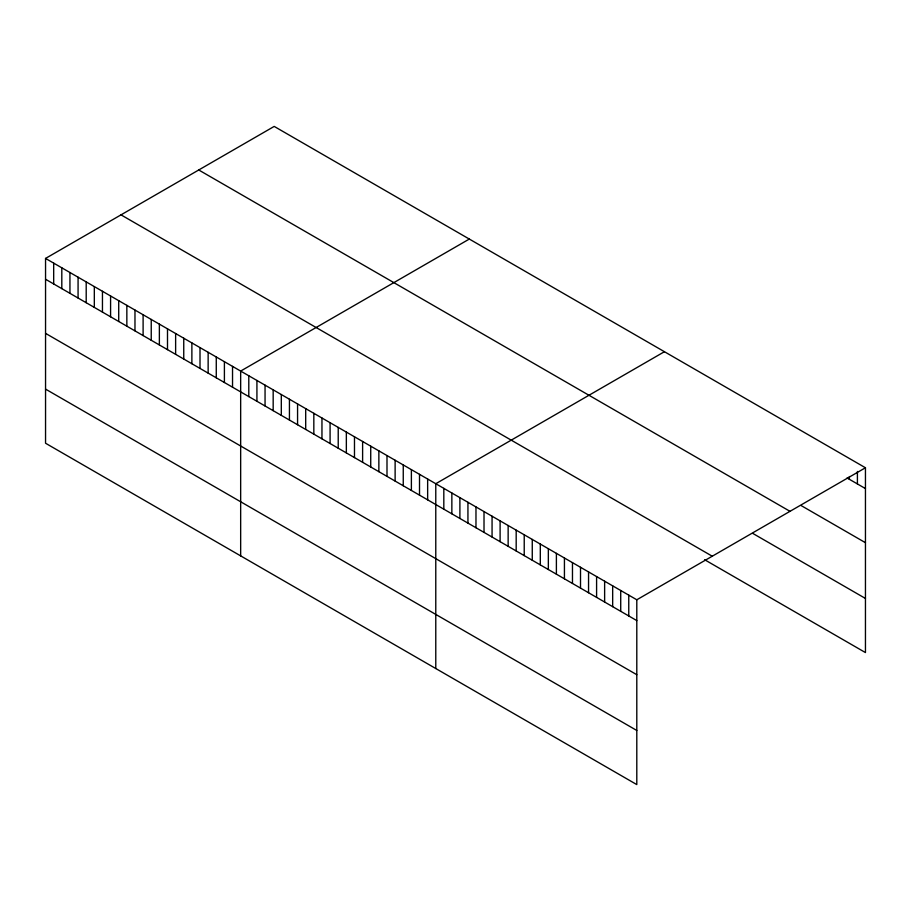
<?xml version="1.0" encoding="UTF-8"?>
<svg xmlns="http://www.w3.org/2000/svg" width="911" height="911" viewBox="0 0 911 911"><rect width="100%" height="100%" fill="white"/><g stroke="black" fill="none" stroke-linecap="round" stroke-linejoin="round"><path stroke-width="1.37" d="M45.55 258.428L636.8 599.78L636.8 784.587L45.55 443.236L45.55 258.428L274.2 126.413L865.45 467.764L865.45 652.572L704.636 559.73M469.313 239.058L240.663 371.073L240.663 555.881M664.426 351.703L435.777 483.718L435.777 668.526M636.8 599.78L865.45 467.764M847.071 477.968L865.45 488.581M801.122 505.559L865.45 542.694M198.746 169.981L789.996 511.333M752.873 533.459L865.45 598.459M121.004 214.859L712.254 556.211M45.55 279.244L636.8 620.596M45.55 333.358L636.8 674.709M45.55 389.111L636.8 730.474M857.41 471.454L857.41 483.935M849.371 476.521L849.371 479.3M628.761 595.134L628.761 615.95M620.721 590.487L620.721 611.304M612.67 585.853L612.67 606.669M604.631 581.207L604.631 602.023M596.591 576.561L596.591 597.377M588.552 571.926L588.552 592.742M580.512 567.28L580.512 588.096M572.472 562.634L572.472 583.45M564.433 557.999L564.433 578.815M556.393 553.353L556.393 574.169M548.342 548.707L548.342 569.523M540.303 544.072L540.303 564.888M532.263 539.426L532.263 560.242M524.224 534.78L524.224 555.596M516.184 530.145L516.184 550.961M508.144 525.499L508.144 546.315M500.105 520.853L500.105 541.669M492.065 516.218L492.065 537.034M484.014 511.572L484.014 532.388M475.975 506.926L475.975 527.742M467.935 502.291L467.935 523.096M459.896 497.645L459.896 518.461M451.856 492.999L451.856 513.815M443.816 488.364L443.816 509.169M427.646 479.027L427.646 499.843M419.515 474.335L419.515 495.14M411.385 469.632L411.385 490.448M403.254 464.94L403.254 485.757M395.123 460.249L395.123 481.065M386.993 455.557L386.993 476.373M378.862 450.865L378.862 471.682M370.731 446.174L370.731 466.979M362.612 441.471L362.612 462.287M354.481 436.779L354.481 457.595M346.351 432.087L346.351 452.904M338.22 427.396L338.22 448.212M330.089 422.704L330.089 443.52M321.959 418.012L321.959 438.817M313.828 413.309L313.828 434.126M305.697 408.618L305.697 429.434M297.567 403.926L297.567 424.742M289.436 399.234L289.436 420.051M281.305 394.543L281.305 415.359M273.175 389.84L273.175 410.656M265.055 385.148L265.055 405.964M256.925 380.456L256.925 401.273M248.794 375.765L248.794 396.581M232.533 366.381L232.533 387.186M224.402 361.678L224.402 382.495M216.271 356.987L216.271 377.803M208.141 352.295L208.141 373.111M200.01 347.603L200.01 368.42M191.879 342.912L191.879 363.728M183.749 338.22L183.749 359.025M175.629 333.517L175.629 354.333M167.499 328.825L167.499 349.642M159.368 324.134L159.368 344.95M151.237 319.442L151.237 340.258M143.107 314.75L143.107 335.567M134.976 310.059L134.976 330.864M126.845 305.356L126.845 326.172M118.715 300.664L118.715 321.481M110.584 295.973L110.584 316.789M102.453 291.281L102.453 312.097M94.323 286.589L94.323 307.406M86.203 281.898L86.203 302.703M78.073 277.195L78.073 298.011M69.942 272.503L69.942 293.319M61.811 267.811L61.811 288.628M53.681 263.12L53.681 283.936"/></g></svg>
